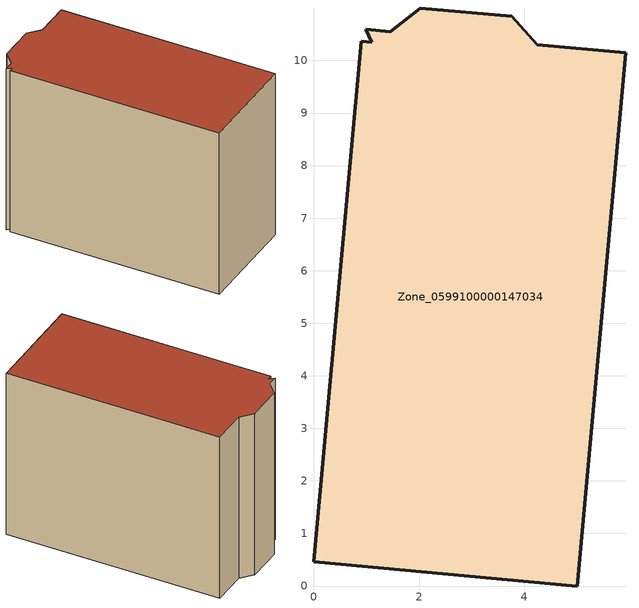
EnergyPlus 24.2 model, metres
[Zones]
Zone_0599100000147034
 floor ground (C_G): 1.1,10.35 0.98,10.59 1.45,10.55 2.02,11 3.76,10.84 4.25,10.3 5.93,10.15 5.01,0 0,0.46 0.9,10.37 z0
 wall outside (C_F): 5.01,0 5.93,10.15 4.25,10.3 3.76,10.84 2.02,11 1.45,10.55 0.98,10.59 1.1,10.35 0.9,10.37 0,0.46 5.01,0 z0:8.2
 roof outside (C_R): 0.9,10.37 0,0.46 5.01,0 5.93,10.15 4.25,10.3 3.76,10.84 2.02,11 1.45,10.55 0.98,10.59 1.1,10.35 z8.2
[BUILDING]
Pand.0599100000147034: North Axis=0; Terrain=City; Loads Convergence Tolerance Value=0.04; Temperature Convergence Tolerance Value=0.4; Solar Distribution=FullExterior; Maximum Number of Warmup Days=25; Minimum Number of Warmup Days=1
[Site:Location]
Rotterdam.The.Hague.AP_ZH_NLD Design_Conditions: Latitude=51.96; Longitude=4.45; Time Zone=1; Elevation=-4.5
[SITE:GROUNDTEMPERATURE:BUILDINGSURFACE]
18, 18, 18, 18, 18, 18, 18, 18, 18, 18, 18, 18
[MATERIAL] Thermal Absorptance=0.9; Solar Absorptance=0.7; Visible Absorptance=0.7
Name | Roughness | Thickness | Conductivity | Density | Specific Heat
G.TI.1946 | MediumSmooth | 0.15 | 1 | 540 | 1210
F.TI.1946 | Rough | 0.3 | 0.857143 | 1920 | 840
R.TI.1946 | MediumRough | 0.2 | 0.1 | 1500 | 1000
[CONSTRUCTION]
C_G: G.TI.1946
C_F: F.TI.1946
C_R: R.TI.1946
[ZONE]
Zone_0599100000147034: Type=1; Multiplier=1; Ceiling Height=Autocalculate; Volume=Autocalculate; Floor Area=autocalculate; Part of Total Floor Area=Yes
[ZONEINFILTRATION:DESIGNFLOWRATE]
Infil_Zone_0599100000147034: Zone or ZoneList or Space or SpaceList=Zone_0599100000147034; Schedule=AlwaysOn; Design Flow Rate Calculation Method=Flow/Area; Flow Rate per Floor Area=0.003; Constant Term Coefficient=1; Temperature Term Coefficient=0; Velocity Term Coefficient=0; Velocity Squared Term Coefficient=0
[HVACTEMPLATE:ZONE:IDEALLOADSAIRSYSTEM]
Zone_0599100000147034: Maximum Heating Supply Air Temperature=50; Minimum Cooling Supply Air Temperature=13; Maximum Heating Supply Air Humidity Ratio=0.0156; Minimum Cooling Supply Air Humidity Ratio=0.0077; Heating Limit=NoLimit; Cooling Limit=NoLimit; Dehumidification Control Type=ConstantSensibleHeatRatio; Cooling Sensible Heat Ratio=0.7; Dehumidification Setpoint=60; Humidification Control Type=None; Humidification Setpoint=30; Outdoor Air Method=None; Outdoor Air Flow Rate per Person=0.00944; Outdoor Air Flow Rate per Zone Floor Area=0; Outdoor Air Flow Rate per Zone=0; Demand Controlled Ventilation Type=None; Outdoor Air Economizer Type=NoEconomizer; Heat Recovery Type=None; Sensible Heat Recovery Effectiveness=0.7; Latent Heat Recovery Effectiveness=0.65
[ZONECONTROL:THERMOSTAT]
ThermostatControl_Zone_0599100000147034: Zone or ZoneList=Zone_0599100000147034; Control Type Schedule=DualSetpointControlType; Control 1=Thermostat_Zone_0599100000147034; Temperature Difference Between Cutout And Setpoint=0
[THERMOSTATSETPOINT:DUALSETPOINT]
Thermostat_Zone_0599100000147034: Heating Setpoint Temperature Schedule=HeatingSetpoint_Zone_0599100000147034; Cooling Setpoint Temperature Schedule=CoolingSetpoint_Zone_0599100000147034
[SCHEDULE:COMPACT]
HeatingSetpoint_Zone_0599100000147034: Through: 12/31, For: AllDays, Until: 24:00, 21
CoolingSetpoint_Zone_0599100000147034: Through: 12/31, For: AllDays, Until: 24:00, 24
DualSetpointControlType: Through: 12/31, For: AllDays, Until: 24:00, 4
AlwaysOn: Through: 12/31, For: AllDays, Until: 24:00, 1
